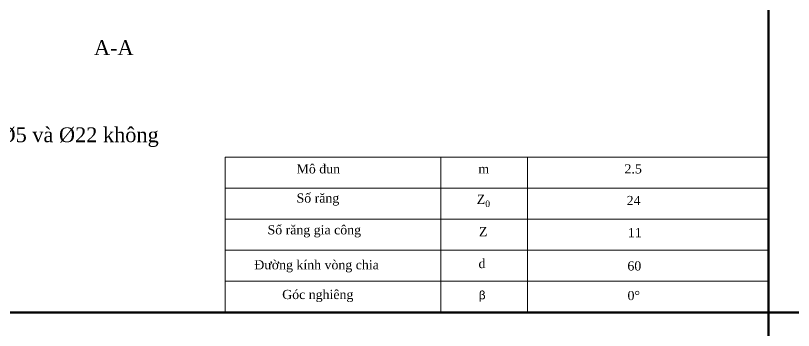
# Model space of a CAD drawing. Header units: inches. Extents: x -122986 to 27550, y -4965 to 6170.
# Drawn here: x 5529 to 5792.3, y 569.1 to 675.6 of the extents above; entities that cross this region are included whole.
import ezdxf

# ---------------------------------------------------------------- set-up
doc = ezdxf.new("R2010")
doc.units = ezdxf.units.IN
doc.header["$LTSCALE"] = 2
doc.header["$MEASUREMENT"] = 0
for name, color, linetype, lineweight in [('1 Đậm', 7, 'Continuous', 50), ('cat', 7, 'Continuous', 9), ('duong ghi', 4, 'Continuous', 20)]:
    doc.layers.add(name, color=color, linetype=linetype, lineweight=lineweight)
doc.styles.add('ISO-25', font='times.ttf', dxfattribs={"height": 2})

msp = doc.modelspace()

# ---------------------------------------------------------------- linework, layer by layer
at = {"layer": '1 Đậm', "lineweight": 50, "ltscale": 15}
for p, q in [((5783.912, 870.226), (5783.912, 276.226)), ((5353.394, 575.226), (6183.394, 575.226))]:
    msp.add_line(p, q, dxfattribs=at)
at = {"layer": 'cat', "lineweight": 20}
for p, q in [((5783.912, 627.726), (5599.954, 627.726)), ((5783.912, 617.226), (5599.954, 617.226)), ((5783.912, 606.726), (5599.954, 606.726)), ((5783.912, 596.226), (5599.954, 596.226)), ((5783.912, 585.726), (5599.954, 585.726))]:
    msp.add_line(p, q, dxfattribs=at)
at = {"layer": 'cat', "lineweight": 20, "ltscale": 15}
for p, q in [((5599.954, 575.226), (5599.954, 627.726)), ((5672.983, 627.726), (5672.983, 575.226)), ((5702.246, 627.726), (5702.246, 575.226))]:
    msp.add_line(p, q, dxfattribs=at)

# ---------------------------------------------------------------- texts
at = {"insert": (5379.653, 646.105), "char_height": 7, "attachment_point": 1}
msp.add_mtext_dynamic_manual_height_columns('\\pi-21,l29.3979,t29.3979;{\\fTimes New Roman TUR|b0|i0|c0|p18;\\H0.71429x;YÊU CẦU KĨ THUẬT\\P\\pi0,l14,t14,29.3979;-Độ không song song giữa 2 đường tâm lỗ Ø5 và Ø22 không quá 0.02 mm}', width=202.553, gutter_width=17.5, heights=[214.239], dxfattribs=at)
at = {"layer": 'cat', "lineweight": 20, "char_height": 3.10591, "attachment_point": 1}
for s, width, insert in [('\\pi7.27343;{\\fTimes New Roman|b0|i0|c0|p18;Mô đun}', 28.84701, (5616.815, 625.307)), ('\\pi12.669;{\\fTimes New Roman|b0|i0|c0|p18;m}', 28.84701, (5672.983, 625.307)), ('\\pi11.758;{\\fTimes New Roman|b0|i0|c0|p18;2.5}', 28.84701, (5723.377, 625.307)), ('\\pi7.53879;{\\fTimes New Roman|b0|i0|c0|p18;Số răng}', 28.84701, (5616.549, 615.434)), ('\\A1;\\pi12.508;{\\fTimes New Roman|b0|i0|c0|p18;Z\\H0.7x;\\S^ 0;}', 28.84701, (5672.597, 615.017)), ('\\pi12.259;{\\fTimes New Roman|b0|i0|c0|p18;24}', 28.84701, (5723.586, 614.598)), ('\\pi6.78943;{\\fTimes New Roman|b0|i0|c0|p18;Số răng gia công}', 44.15871, (5607.476, 604.693)), ('\\pi13.116;{\\fTimes New Roman|b0|i0|c0|p18;Z}', 28.84701, (5672.725, 604.083)), ('\\pi12.679;{\\fTimes New Roman|b0|i0|c0|p18;11}', 28.84701, (5723.586, 603.748)), ('\\pi1.517;{\\fTimes New Roman|b0|i0|c0|p18;Đường kính vòng chia}', 44.15871, (5608.262, 592.868)), ('\\pi13.348;{\\fTimes New Roman|b0|i0|c0|p18;d}', 28.84701, (5672.339, 593.278)), ('\\pi12.311;{\\fTimes New Roman|b0|i0|c0|p18;60}', 28.84701, (5723.795, 592.48)), ('\\pi2.7646;{\\fTimes New Roman|b0|i0|c0|p18;Góc nghiêng}', 28.84701, (5616.463, 582.824)), ('\\pi12.56153;{\\fTimes New Roman|b0|i0|c0|p18;0°}', 28.84701, (5723.586, 582.464))]:
    msp.add_mtext_dynamic_manual_height_columns(s, width=width, gutter_width=31.509, heights=[0], dxfattribs=dict(at, insert=insert))
at = {"layer": 'cat', "lineweight": 9, "insert": (5685.748, 582.461), "char_height": 3.10591, "attachment_point": 1}
msp.add_mtext_dynamic_manual_height_columns('{\\fCalibri Greek|b0|i0|c161|p34;\\H0.91667x;\\C0;β}', width=28.84701, gutter_width=31.509, heights=[0], dxfattribs=at)
at = {"layer": 'duong ghi', "insert": (5555.496, 667.233), "char_height": 5, "width": 4.01748, "attachment_point": 1, "style": 'ISO-25'}
msp.add_mtext('A-A', dxfattribs=at)

doc.saveas('drawing.dxf')
